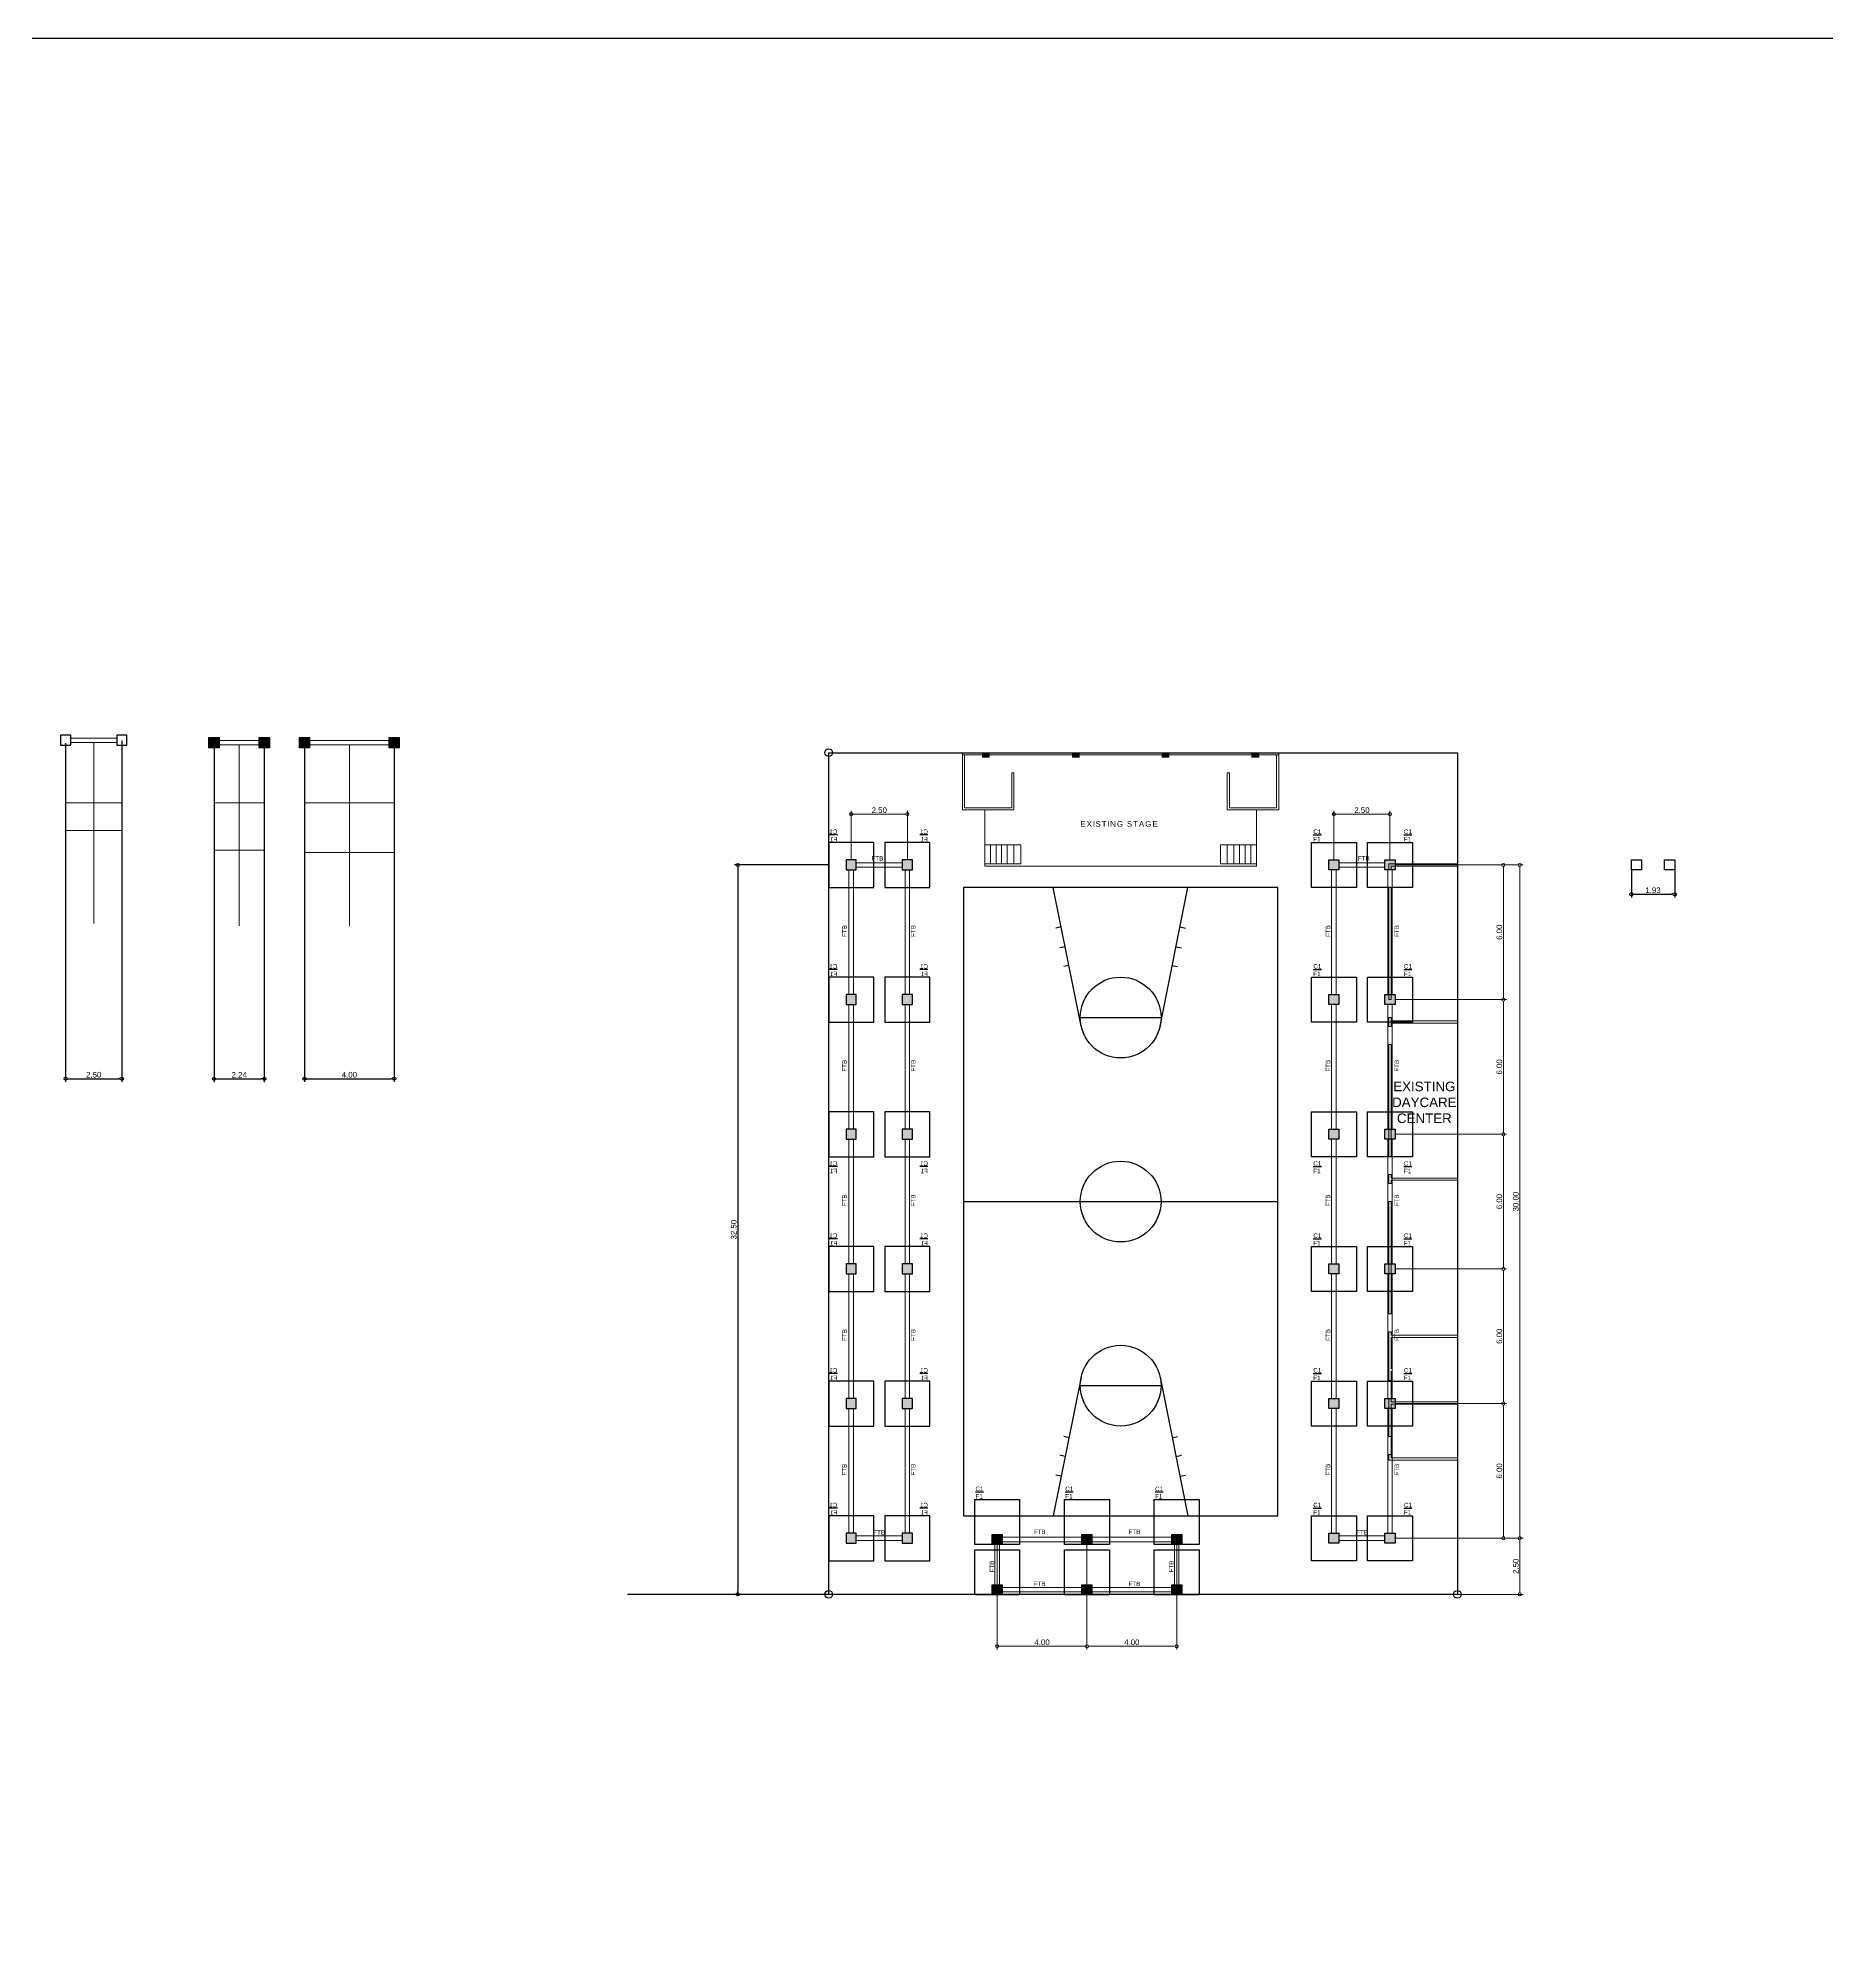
# Model space of a CAD drawing. Header units: inches. Extents: x -1369 to 1198, y -366 to 1398.
# Drawn here: x -501.1 to -421.4, y -77.7 to 7.5 of the extents above; entities that cross this region are included whole.
import ezdxf

# ---------------------------------------------------------------- set-up
doc = ezdxf.new("R2010")
doc.units = ezdxf.units.IN
doc.header["$MEASUREMENT"] = 0
for name, color, linetype, lineweight in [('Bdy_Corno', 101, 'Continuous', 13), ('BLOCKS_B', 1, 'Continuous', 13), ('dim.', 10, 'Continuous', 15), ('FOOTING', 7, 'Continuous', 30)]:
    doc.layers.add(name, color=color, linetype=linetype, lineweight=lineweight)
doc.layers.add('BEAM', color=7, linetype='Continuous', lineweight=30, true_color=0x3838ff)
doc.layers.add('col', color=7, linetype='Continuous', true_color=0x0a0aff)
for name, color, linetype in [('COLM2', 7, 'Continuous'), ('S-DIM', 7, 'Continuous'), ('txt', 7, 'Continuous'), ('wall', 7, 'Continuous')]:
    doc.layers.add(name, color=color, linetype=linetype)
doc.styles.get("Standard").update_dxf_attribs({"font": 'arial.ttf'})
doc.dimstyles.get("Standard").update_dxf_attribs({"dimtxt": 0.25, "dimasz": 0.14, "dimexe": 0.145, "dimexo": 0.025, "dimgap": 0.05, "dimtad": 1, "dimzin": 0, "dimdsep": 46, "dimtxsty": 'Standard', "dimblk": 'DOTBLANK', "dimcen": 0.09, "dimclrd": 256, "dimclre": 256, "dimaunit": 1, "dimadec": 5, "dimazin": 0, "dimtfac": 1, "dimtix": 1, "dimtofl": 0, "dimtmove": 0, "dimatfit": 3, "dimfxl": 0, "dimtolj": 1, "dimtzin": 0, "dimlwd": -1, "dimlwe": -1, "dimarcsym": 0})

# ---------------------------------------------------------------- blocks, each defined once
blk = doc.blocks.new('_DotBlank')
at = {"color": 0, "linetype": 'ByBlock', "lineweight": -2}
blk.add_line((-0.5, 0), (-1, 0), dxfattribs=at)
blk.add_circle((0, 0), 0.5, dxfattribs=at)
blk = doc.blocks.new('*D896')
at = {"layer": 'Defpoints', "color": 0, "transparency": 16777216}
for p in [(-458.389, -59.389), (-454.389, -59.389), (-458.389, -64.15)]:
    blk.add_point(p, dxfattribs=at)
at = {"layer": 'dim.', "transparency": 16777216}
for p, q in [((-458.389, -59.414), (-458.389, -64.295)), ((-454.389, -59.414), (-454.389, -64.295)), ((-454.529, -64.15), (-458.249, -64.15))]:
    blk.add_line(p, q, dxfattribs=at)
at = {"layer": 'dim.', "transparency": 16777216, "xscale": 0.14, "yscale": 0.14, "zscale": 0.14, "rotation": 180}
blk.add_blockref('_DotBlank', (-458.389, -64.15), dxfattribs=at)
at = {"layer": 'dim.', "transparency": 16777216, "xscale": 0.14, "yscale": 0.14, "zscale": 0.14}
blk.add_blockref('_DotBlank', (-454.389, -64.15), dxfattribs=at)
at = {"layer": 'dim.', "color": 0, "transparency": 16777216, "insert": (-456.389, -63.973), "char_height": 0.25, "attachment_point": 5}
blk.add_mtext('\\A1;4.00', dxfattribs=at)
blk = doc.blocks.new('*D897')
at = {"layer": 'Defpoints', "color": 0, "transparency": 16777216}
for p in [(-454.389, -59.389), (-450.389, -59.389), (-450.389, -64.15)]:
    blk.add_point(p, dxfattribs=at)
at = {"layer": 'dim.', "transparency": 16777216}
for p, q in [((-454.389, -59.414), (-454.389, -64.295)), ((-450.389, -59.414), (-450.389, -64.295)), ((-454.249, -64.15), (-450.529, -64.15))]:
    blk.add_line(p, q, dxfattribs=at)
at = {"layer": 'dim.', "transparency": 16777216, "xscale": 0.14, "yscale": 0.14, "zscale": 0.14, "rotation": 180}
blk.add_blockref('_DotBlank', (-454.389, -64.15), dxfattribs=at)
at = {"layer": 'dim.', "transparency": 16777216, "xscale": 0.14, "yscale": 0.14, "zscale": 0.14}
blk.add_blockref('_DotBlank', (-450.389, -64.15), dxfattribs=at)
at = {"layer": 'dim.', "color": 0, "transparency": 16777216, "insert": (-452.389, -63.973), "char_height": 0.25, "attachment_point": 5}
blk.add_mtext('\\A1;4.00', dxfattribs=at)
blk = doc.blocks.new('bc')
at = {"color": 8, "true_color": 0x808080}
blk.add_lwpolyline([(7, 14), (-7, 14), (-7, -14), (7, -14)], close=True, dxfattribs=at)
for points in [[(-1.759, 7.817), (-3, 14)], [(1.759, 7.817), (3, 14)], [(-2.646, 12.235), (-2.887, 12.187)], [(2.646, 12.235), (2.887, 12.187)], [(-2.469, 11.353), (-2.71, 11.304)], [(2.469, 11.353), (2.71, 11.304)], [(-2.291, 10.52), (-2.532, 10.472)], [(2.291, 10.52), (2.532, 10.472)], [(1.8, 8.2), (-1.8, 8.2)], [(7, 0), (-7, 0)], [(-1.759, -7.817), (-3, -14)], [(1.8, -8.2), (-1.8, -8.2)], [(1.759, -7.817), (3, -14)], [(-2.291, -10.52), (-2.532, -10.472)], [(2.291, -10.52), (2.532, -10.472)], [(-2.469, -11.353), (-2.71, -11.304)], [(2.469, -11.353), (2.71, -11.304)], [(-2.646, -12.235), (-2.887, -12.187)], [(2.646, -12.235), (2.887, -12.187)]]:
    blk.add_lwpolyline(points, dxfattribs=at)
for centre in [(0, 8.2), (0, 0), (0, -8.2)]:
    blk.add_circle(centre, 1.8, dxfattribs=at)
blk = doc.blocks.new('2ND FLRR EX PLAN')
at = {"layer": 'COLM2', "lineweight": 13, "true_color": 0x808080}
h = blk.add_hatch(color=8, dxfattribs=at)
h.dxf.hatch_style = 1
h.paths.add_polyline_path([(207.892, -185.998), (207.892, -185.798), (208.192, -185.798), (208.192, -185.998)])
h = blk.add_hatch(color=8, dxfattribs=at)
h.dxf.hatch_style = 1
h.paths.add_polyline_path([(211.892, -185.998), (211.892, -185.798), (212.192, -185.798), (212.192, -185.998)])
h = blk.add_hatch(color=8, dxfattribs=at)
h.dxf.hatch_style = 1
h.paths.add_polyline_path([(215.892, -185.998), (215.892, -185.798), (216.192, -185.798), (216.192, -185.998)])
h = blk.add_hatch(color=8, dxfattribs=at)
h.dxf.hatch_style = 1
h.paths.add_polyline_path([(219.892, -185.998), (219.892, -185.798), (220.192, -185.798), (220.192, -185.998)])
at = {"color": 8, "lineweight": 13, "true_color": 0x808080}
for p, q in [((206.992, -185.898), (206.992, -188.349)), ((207.092, -188.249), (207.092, -185.898)), ((220.992, -188.249), (220.992, -185.898)), ((221.092, -185.898), (221.092, -188.349)), ((209.192, -188.249), (209.192, -186.698)), ((209.292, -186.698), (209.292, -188.349)), ((209.292, -188.349), (206.992, -188.349)), ((207.092, -188.249), (209.192, -188.249)), ((218.792, -188.349), (221.092, -188.349)), ((220.992, -188.249), (218.892, -188.249))]:
    blk.add_line(p, q, dxfattribs=at)
for points in [[(207.892, -185.898), (206.992, -185.898), (206.992, -185.798)], [(219.892, -185.898), (208.192, -185.898), (208.192, -185.798)], [(219.892, -185.898), (221.092, -185.898), (221.092, -185.798)], [(209.192, -186.698), (209.292, -186.698)], [(218.792, -188.349), (218.792, -186.698), (218.892, -186.698), (218.892, -188.249)], [(207.992, -190.748), (207.992, -189.898)], [(207.992, -189.898), (209.592, -189.898), (209.592, -190.748), (207.992, -190.748)], [(208.242, -190.748), (208.242, -189.898)], [(208.492, -190.748), (208.492, -189.898)], [(208.742, -190.748), (208.742, -189.898)], [(208.992, -190.748), (208.992, -189.898)], [(209.292, -190.748), (209.292, -189.898)], [(220.092, -189.898), (218.492, -189.898), (218.492, -190.748), (220.092, -190.748)], [(218.792, -190.748), (218.792, -189.898)], [(219.092, -190.748), (219.092, -189.898)], [(219.342, -190.748), (219.342, -189.898)], [(219.592, -190.748), (219.592, -189.898)], [(219.842, -190.748), (219.842, -189.898)], [(220.092, -190.748), (220.092, -189.898)], [(229.042, -190.748), (225.996, -190.748), (225.996, -190.998)], [(226.096, -190.998), (225.996, -190.998)], [(226.096, -190.998), (226.096, -190.848), (229.042, -190.848)], [(225.996, -191.798), (225.996, -196.798)], [(226.096, -191.798), (225.996, -191.798)], [(226.096, -196.798), (226.096, -191.798)], [(226.096, -196.798), (225.996, -196.798)], [(225.996, -197.598), (225.996, -197.998)], [(226.096, -197.598), (225.996, -197.598)], [(226.096, -197.748), (226.096, -197.598)], [(226.096, -197.998), (225.996, -197.998)], [(226.096, -197.748), (229.042, -197.748)], [(226.096, -197.998), (226.096, -197.848)], [(226.096, -197.848), (229.042, -197.848)], [(225.996, -198.798), (225.996, -203.798)], [(226.096, -198.798), (225.996, -198.798)], [(226.096, -203.798), (226.096, -198.798)], [(226.096, -203.798), (225.996, -203.798)], [(225.996, -204.598), (225.996, -204.998)], [(226.096, -204.598), (225.996, -204.598)], [(226.096, -204.998), (225.996, -204.998)], [(226.096, -204.748), (226.096, -204.598)], [(226.096, -204.748), (229.042, -204.748)], [(226.096, -204.848), (229.042, -204.848)], [(226.096, -204.848), (226.096, -204.998)], [(225.996, -205.798), (225.996, -210.798)], [(226.096, -205.798), (225.996, -205.798)], [(226.096, -205.798), (226.096, -210.798)], [(226.096, -210.798), (225.996, -210.798)], [(225.996, -211.598), (225.996, -213.773)], [(226.096, -211.598), (225.996, -211.598)], [(226.096, -211.598), (226.096, -211.748)], [(226.096, -211.748), (229.042, -211.748)], [(226.096, -211.848), (226.096, -213.248)], [(226.096, -211.848), (229.042, -211.848)], [(226.096, -213.773), (225.996, -213.773)], [(226.096, -214.723), (226.096, -213.348)], [(225.996, -214.573), (225.996, -216.273)], [(226.096, -214.573), (225.996, -214.573)], [(226.096, -214.723), (229.042, -214.723)], [(226.096, -214.823), (229.042, -214.823)], [(229.042, -217.223), (226.096, -217.223), (226.096, -214.823)], [(226.096, -216.273), (225.996, -216.273)], [(225.996, -217.073), (225.996, -217.323), (229.042, -217.323)], [(226.096, -217.073), (225.996, -217.073)]]:
    blk.add_lwpolyline(points, dxfattribs=at)
at = {"layer": 'COLM2', "color": 8, "lineweight": 13, "true_color": 0x808080}
for points in [[(207.892, -185.998), (207.892, -185.798), (208.192, -185.798), (208.192, -185.998)], [(211.892, -185.998), (211.892, -185.798), (212.192, -185.798), (212.192, -185.998)], [(215.892, -185.998), (215.892, -185.798), (216.192, -185.798), (216.192, -185.998)], [(219.892, -185.998), (219.892, -185.798), (220.192, -185.798), (220.192, -185.998)]]:
    blk.add_lwpolyline(points, close=True, dxfattribs=at)
at = {"layer": 'wall', "color": 8, "lineweight": 13, "true_color": 0x808080}
for points in [[(220.092, -190.848), (207.992, -190.848), (207.992, -188.349)], [(220.092, -189.898), (220.092, -188.349)], [(220.092, -190.748), (220.092, -190.848)]]:
    blk.add_lwpolyline(points, dxfattribs=at)
at = {"color": 8, "true_color": 0x808080, "rotation": 180}
blk.add_blockref('bc', (214.042, -205.798), dxfattribs=at)
at = {"color": 8, "lineweight": 13, "true_color": 0x808080, "insert": (221.2, -200.455), "char_height": 0.425, "attachment_point": 1}
blk.add_mtext_dynamic_manual_height_columns('\\pxqc;EXISTING \\PDAYCARE\\PCENTER', width=12.74092, gutter_width=1, heights=[0], dxfattribs=at)
at = {"layer": 'txt', "color": 8, "lineweight": 13, "true_color": 0x808080, "insert": (212.249, -188.848), "char_height": 0.25, "width": 3.97746, "attachment_point": 1}
blk.add_mtext('{\\T1.2;EXISTING STAGE}', dxfattribs=at)
blk = doc.blocks.new('*D899')
at = {"layer": 'Defpoints', "color": 0, "transparency": 16777216}
for p in [(-440.664, -29.335), (-440.664, -59.335), (-435.108, -59.335)]:
    blk.add_point(p, dxfattribs=at)
at = {"layer": 'dim.', "transparency": 16777216}
for p, q in [((-440.639, -29.335), (-434.963, -29.335)), ((-435.108, -29.475), (-435.108, -59.195)), ((-440.639, -59.335), (-434.963, -59.335))]:
    blk.add_line(p, q, dxfattribs=at)
at = {"layer": 'dim.', "transparency": 16777216, "xscale": 0.14, "yscale": 0.14, "zscale": 0.14}
for p, rotation in [((-435.108, -29.335), 90), ((-435.108, -59.335), 270)]:
    blk.add_blockref('_DotBlank', p, dxfattribs=dict(at, rotation=rotation))
at = {"layer": 'dim.', "color": 0, "transparency": 16777216, "insert": (-435.286, -44.335), "char_height": 0.25, "attachment_point": 5, "rotation": 90}
blk.add_mtext('\\A1;30.00', dxfattribs=at)
blk = doc.blocks.new('*D900')
at = {"layer": 'Defpoints', "color": 0, "transparency": 16777216}
for p in [(-440.664, -53.335), (-440.664, -59.335), (-435.839, -59.335)]:
    blk.add_point(p, dxfattribs=at)
at = {"layer": 'dim.', "transparency": 16777216}
for p, q in [((-440.639, -53.335), (-435.694, -53.335)), ((-435.839, -53.475), (-435.839, -59.195)), ((-440.639, -59.335), (-435.694, -59.335))]:
    blk.add_line(p, q, dxfattribs=at)
at = {"layer": 'dim.', "transparency": 16777216, "xscale": 0.14, "yscale": 0.14, "zscale": 0.14}
for p, rotation in [((-435.839, -53.335), 90), ((-435.839, -59.335), 270)]:
    blk.add_blockref('_DotBlank', p, dxfattribs=dict(at, rotation=rotation))
at = {"layer": 'dim.', "color": 0, "transparency": 16777216, "insert": (-436.017, -56.335), "char_height": 0.25, "attachment_point": 5, "rotation": 90}
blk.add_mtext('\\A1;6.00', dxfattribs=at)
blk = doc.blocks.new('*D890')
at = {"layer": 'Defpoints', "color": 0, "transparency": 16777216}
for p in [(-440.664, -47.335), (-440.664, -53.335), (-435.839, -53.335)]:
    blk.add_point(p, dxfattribs=at)
at = {"layer": 'dim.', "transparency": 16777216}
for p, q in [((-440.639, -47.335), (-435.694, -47.335)), ((-435.839, -47.475), (-435.839, -53.195)), ((-440.639, -53.335), (-435.694, -53.335))]:
    blk.add_line(p, q, dxfattribs=at)
at = {"layer": 'dim.', "transparency": 16777216, "xscale": 0.14, "yscale": 0.14, "zscale": 0.14}
for p, rotation in [((-435.839, -47.335), 90), ((-435.839, -53.335), 270)]:
    blk.add_blockref('_DotBlank', p, dxfattribs=dict(at, rotation=rotation))
at = {"layer": 'dim.', "color": 0, "transparency": 16777216, "insert": (-436.017, -50.335), "char_height": 0.25, "attachment_point": 5, "rotation": 90}
blk.add_mtext('\\A1;6.00', dxfattribs=at)
blk = doc.blocks.new('*D891')
at = {"layer": 'Defpoints', "color": 0, "transparency": 16777216}
for p in [(-440.664, -41.335), (-440.664, -47.335), (-435.839, -47.335)]:
    blk.add_point(p, dxfattribs=at)
at = {"layer": 'dim.', "transparency": 16777216}
for p, q in [((-440.639, -41.335), (-435.694, -41.335)), ((-435.839, -41.475), (-435.839, -47.195)), ((-440.639, -47.335), (-435.694, -47.335))]:
    blk.add_line(p, q, dxfattribs=at)
at = {"layer": 'dim.', "transparency": 16777216, "xscale": 0.14, "yscale": 0.14, "zscale": 0.14}
for p, rotation in [((-435.839, -41.335), 90), ((-435.839, -47.335), 270)]:
    blk.add_blockref('_DotBlank', p, dxfattribs=dict(at, rotation=rotation))
at = {"layer": 'dim.', "color": 0, "transparency": 16777216, "insert": (-436.017, -44.335), "char_height": 0.25, "attachment_point": 5, "rotation": 90}
blk.add_mtext('\\A1;6.00', dxfattribs=at)
blk = doc.blocks.new('*D892')
at = {"layer": 'Defpoints', "color": 0, "transparency": 16777216}
for p in [(-440.664, -35.335), (-440.664, -41.335), (-435.839, -41.335)]:
    blk.add_point(p, dxfattribs=at)
at = {"layer": 'dim.', "transparency": 16777216}
for p, q in [((-440.639, -35.335), (-435.694, -35.335)), ((-435.839, -35.475), (-435.839, -41.195)), ((-440.639, -41.335), (-435.694, -41.335))]:
    blk.add_line(p, q, dxfattribs=at)
at = {"layer": 'dim.', "transparency": 16777216, "xscale": 0.14, "yscale": 0.14, "zscale": 0.14}
for p, rotation in [((-435.839, -35.335), 90), ((-435.839, -41.335), 270)]:
    blk.add_blockref('_DotBlank', p, dxfattribs=dict(at, rotation=rotation))
at = {"layer": 'dim.', "color": 0, "transparency": 16777216, "insert": (-436.017, -38.335), "char_height": 0.25, "attachment_point": 5, "rotation": 90}
blk.add_mtext('\\A1;6.00', dxfattribs=at)
blk = doc.blocks.new('*D893')
at = {"layer": 'Defpoints', "color": 0, "transparency": 16777216}
for p in [(-440.664, -29.335), (-440.664, -35.335), (-435.839, -35.335)]:
    blk.add_point(p, dxfattribs=at)
at = {"layer": 'dim.', "transparency": 16777216}
for p, q in [((-440.639, -29.335), (-435.694, -29.335)), ((-435.839, -29.475), (-435.839, -35.195)), ((-440.639, -35.335), (-435.694, -35.335))]:
    blk.add_line(p, q, dxfattribs=at)
at = {"layer": 'dim.', "transparency": 16777216, "xscale": 0.14, "yscale": 0.14, "zscale": 0.14}
for p, rotation in [((-435.839, -29.335), 90), ((-435.839, -35.335), 270)]:
    blk.add_blockref('_DotBlank', p, dxfattribs=dict(at, rotation=rotation))
at = {"layer": 'dim.', "color": 0, "transparency": 16777216, "insert": (-436.017, -32.335), "char_height": 0.25, "attachment_point": 5, "rotation": 90}
blk.add_mtext('\\A1;6.00', dxfattribs=at)
blk = doc.blocks.new('*D894')
at = {"layer": 'Defpoints', "color": 0, "transparency": 16777216}
for p in [(-440.664, -59.335), (-439.889, -61.835), (-435.108, -61.835)]:
    blk.add_point(p, dxfattribs=at)
at = {"layer": 'dim.', "transparency": 16777216}
for p, q in [((-440.639, -59.335), (-434.963, -59.335)), ((-435.108, -59.475), (-435.108, -61.695)), ((-439.864, -61.835), (-434.963, -61.835))]:
    blk.add_line(p, q, dxfattribs=at)
at = {"layer": 'dim.', "transparency": 16777216, "xscale": 0.14, "yscale": 0.14, "zscale": 0.14}
for p, rotation in [((-435.108, -59.335), 90), ((-435.108, -61.835), 270)]:
    blk.add_blockref('_DotBlank', p, dxfattribs=dict(at, rotation=rotation))
at = {"layer": 'dim.', "color": 0, "transparency": 16777216, "insert": (-435.286, -60.585), "char_height": 0.25, "attachment_point": 5, "rotation": 90}
blk.add_mtext('\\A1;2.50', dxfattribs=at)
blk = doc.blocks.new('*D895')
at = {"layer": 'Defpoints', "color": 0, "transparency": 16777216}
for p in [(-440.889, -27.074), (-443.389, -29.11), (-440.889, -29.11)]:
    blk.add_point(p, dxfattribs=at)
at = {"layer": 'dim.', "transparency": 16777216}
for p, q in [((-443.389, -29.085), (-443.389, -26.929)), ((-443.249, -27.074), (-441.029, -27.074)), ((-440.889, -29.085), (-440.889, -26.929))]:
    blk.add_line(p, q, dxfattribs=at)
at = {"layer": 'dim.', "transparency": 16777216, "xscale": 0.14, "yscale": 0.14, "zscale": 0.14, "rotation": 180}
blk.add_blockref('_DotBlank', (-443.389, -27.074), dxfattribs=at)
at = {"layer": 'dim.', "transparency": 16777216, "xscale": 0.14, "yscale": 0.14, "zscale": 0.14}
blk.add_blockref('_DotBlank', (-440.889, -27.074), dxfattribs=at)
at = {"layer": 'dim.', "color": 0, "transparency": 16777216, "insert": (-442.139, -26.897), "char_height": 0.25, "attachment_point": 5}
blk.add_mtext('\\A1;2.50', dxfattribs=at)
blk = doc.blocks.new('A$C759f2ddc')
at = {"insert": (-0.249, 0.058), "char_height": 0.2, "attachment_point": 1}
blk.add_mtext_dynamic_manual_height_columns('{\\LC1\\P}F1', width=0.61141, gutter_width=1, heights=[0], dxfattribs=at)
blk = doc.blocks.new('*D898')
at = {"layer": 'Defpoints', "color": 0, "transparency": 16777216}
for p in [(-464.889, -27.074), (-464.889, -29.11), (-462.389, -29.11)]:
    blk.add_point(p, dxfattribs=at)
at = {"layer": 'dim.', "transparency": 16777216}
for p, q in [((-464.889, -29.085), (-464.889, -26.929)), ((-462.529, -27.074), (-464.749, -27.074)), ((-462.389, -29.085), (-462.389, -26.929))]:
    blk.add_line(p, q, dxfattribs=at)
at = {"layer": 'dim.', "transparency": 16777216, "xscale": 0.14, "yscale": 0.14, "zscale": 0.14, "rotation": 180}
blk.add_blockref('_DotBlank', (-464.889, -27.074), dxfattribs=at)
at = {"layer": 'dim.', "transparency": 16777216, "xscale": 0.14, "yscale": 0.14, "zscale": 0.14}
blk.add_blockref('_DotBlank', (-462.389, -27.074), dxfattribs=at)
at = {"layer": 'dim.', "color": 0, "transparency": 16777216, "insert": (-463.639, -26.897), "char_height": 0.25, "attachment_point": 5}
blk.add_mtext('\\A1;2.50', dxfattribs=at)
blk = doc.blocks.new('*D901')
at = {"layer": 'Defpoints', "color": 0, "transparency": 16777216}
for p in [(-465.889, -29.335), (-469.945, -61.835), (-465.889, -61.835)]:
    blk.add_point(p, dxfattribs=at)
at = {"layer": 'S-DIM', "transparency": 16777216}
for p, q in [((-465.914, -29.335), (-470.09, -29.335)), ((-469.945, -29.475), (-469.945, -61.695)), ((-465.914, -61.835), (-470.09, -61.835))]:
    blk.add_line(p, q, dxfattribs=at)
at = {"layer": 'S-DIM', "transparency": 16777216, "xscale": 0.14, "yscale": 0.14, "zscale": 0.14}
for p, rotation in [((-469.945, -29.335), 90), ((-469.945, -61.835), 270)]:
    blk.add_blockref('_DotBlank', p, dxfattribs=dict(at, rotation=rotation))
at = {"layer": 'S-DIM', "color": 0, "transparency": 16777216, "insert": (-470.122, -45.585), "char_height": 0.25, "attachment_point": 5, "rotation": 90}
blk.add_mtext('\\A1;32.50', dxfattribs=at)
blk = doc.blocks.new('*D934')
at = {"layer": 'Defpoints', "color": 0, "transparency": 16777216}
for p in [(-497.382, -23.781), (-499.882, -23.883), (-497.382, -38.861)]:
    blk.add_point(p, dxfattribs=at)
at = {"layer": 'S-DIM', "transparency": 16777216}
for p, q in [((-497.382, -23.806), (-497.382, -39.006)), ((-499.882, -23.908), (-499.882, -39.006)), ((-499.742, -38.861), (-497.522, -38.861))]:
    blk.add_line(p, q, dxfattribs=at)
at = {"layer": 'S-DIM', "transparency": 16777216, "xscale": 0.14, "yscale": 0.14, "zscale": 0.14, "rotation": 180}
blk.add_blockref('_DotBlank', (-499.882, -38.861), dxfattribs=at)
at = {"layer": 'S-DIM', "transparency": 16777216, "xscale": 0.14, "yscale": 0.14, "zscale": 0.14}
blk.add_blockref('_DotBlank', (-497.382, -38.861), dxfattribs=at)
at = {"layer": 'S-DIM', "color": 0, "transparency": 16777216, "insert": (-498.632, -38.684), "char_height": 0.25, "attachment_point": 5}
blk.add_mtext('\\A1;2.50', dxfattribs=at)
blk = doc.blocks.new('*D935')
at = {"layer": 'Defpoints', "color": 0, "transparency": 16777216}
for p in [(-493.273, -23.886), (-491.032, -23.886), (-491.032, -38.865)]:
    blk.add_point(p, dxfattribs=at)
at = {"layer": 'S-DIM', "transparency": 16777216}
for p, q in [((-493.273, -23.911), (-493.273, -39.01)), ((-491.032, -23.911), (-491.032, -39.01)), ((-493.133, -38.865), (-491.172, -38.865))]:
    blk.add_line(p, q, dxfattribs=at)
at = {"layer": 'S-DIM', "transparency": 16777216, "xscale": 0.14, "yscale": 0.14, "zscale": 0.14, "rotation": 180}
blk.add_blockref('_DotBlank', (-493.273, -38.865), dxfattribs=at)
at = {"layer": 'S-DIM', "transparency": 16777216, "xscale": 0.14, "yscale": 0.14, "zscale": 0.14}
blk.add_blockref('_DotBlank', (-491.032, -38.865), dxfattribs=at)
at = {"layer": 'S-DIM', "color": 0, "transparency": 16777216, "insert": (-492.152, -38.689), "char_height": 0.25, "attachment_point": 5}
blk.add_mtext('\\A1;2.24', dxfattribs=at)
blk = doc.blocks.new('*D936')
at = {"layer": 'Defpoints', "color": 0, "transparency": 16777216}
for p in [(-489.243, -23.883), (-485.243, -23.886), (-485.243, -38.861)]:
    blk.add_point(p, dxfattribs=at)
at = {"layer": 'S-DIM', "transparency": 16777216}
for p, q in [((-489.243, -23.908), (-489.243, -39.006)), ((-485.243, -23.911), (-485.243, -39.006)), ((-489.103, -38.861), (-485.383, -38.861))]:
    blk.add_line(p, q, dxfattribs=at)
at = {"layer": 'S-DIM', "transparency": 16777216, "xscale": 0.14, "yscale": 0.14, "zscale": 0.14, "rotation": 180}
blk.add_blockref('_DotBlank', (-489.243, -38.861), dxfattribs=at)
at = {"layer": 'S-DIM', "transparency": 16777216, "xscale": 0.14, "yscale": 0.14, "zscale": 0.14}
blk.add_blockref('_DotBlank', (-485.243, -38.861), dxfattribs=at)
at = {"layer": 'S-DIM', "color": 0, "transparency": 16777216, "insert": (-487.243, -38.684), "char_height": 0.25, "attachment_point": 5}
blk.add_mtext('\\A1;4.00', dxfattribs=at)
blk = doc.blocks.new('*D939')
at = {"layer": 'Defpoints', "color": 0, "transparency": 16777216}
for p in [(-430.138, -29.56), (-428.208, -29.56), (-428.208, -30.644)]:
    blk.add_point(p, dxfattribs=at)
at = {"layer": 'S-DIM', "transparency": 16777216}
for p, q in [((-430.138, -29.585), (-430.138, -30.789)), ((-428.208, -29.585), (-428.208, -30.789)), ((-429.998, -30.644), (-428.348, -30.644))]:
    blk.add_line(p, q, dxfattribs=at)
at = {"layer": 'S-DIM', "transparency": 16777216, "xscale": 0.14, "yscale": 0.14, "zscale": 0.14, "rotation": 180}
blk.add_blockref('_DotBlank', (-430.138, -30.644), dxfattribs=at)
at = {"layer": 'S-DIM', "transparency": 16777216, "xscale": 0.14, "yscale": 0.14, "zscale": 0.14}
blk.add_blockref('_DotBlank', (-428.208, -30.644), dxfattribs=at)
at = {"layer": 'S-DIM', "color": 0, "transparency": 16777216, "insert": (-429.173, -30.466), "char_height": 0.25, "attachment_point": 5}
blk.add_mtext('\\A1;1.93', dxfattribs=at)

msp = doc.modelspace()

# ---------------------------------------------------------------- hatches: boundary and pattern name
at = {"layer": 'col'}
h = msp.add_hatch(color=256, dxfattribs=at)
h.dxf.hatch_style = 1
h.paths.add_polyline_path([(-493.0477, -23.6611), (-493.0477, -24.1111), (-493.4977, -24.1111), (-493.4977, -23.6611)])
h = msp.add_hatch(color=256, dxfattribs=at)
h.dxf.hatch_style = 1
h.paths.add_polyline_path([(-490.8072, -23.6611), (-490.8072, -24.1111), (-491.2572, -24.1111), (-491.2572, -23.6611)])
h = msp.add_hatch(color=256, dxfattribs=at)
h.dxf.hatch_style = 1
h.paths.add_polyline_path([(-489.4683, -23.6613), (-489.0183, -23.6613), (-489.0183, -24.1113), (-489.4683, -24.1113)])
h = msp.add_hatch(color=256, dxfattribs=at)
h.dxf.hatch_style = 1
h.paths.add_polyline_path([(-485.4683, -23.6613), (-485.0183, -23.6613), (-485.0183, -24.1113), (-485.4683, -24.1113)])
at = {"layer": 'col', "transparency": 33554687}
h = msp.add_hatch(color=256, dxfattribs=at)
h.dxf.hatch_style = 1
h.paths.add_polyline_path([(-462.1635, -59.11), (-462.6135, -59.11), (-462.6135, -59.56), (-462.1635, -59.56)])
h.paths.add_polyline_path([(-464.6635, -59.11), (-465.1135, -59.11), (-465.1135, -59.56), (-464.6635, -59.56)])
h.paths.add_polyline_path([(-462.1635, -53.11), (-462.6135, -53.11), (-462.6135, -53.56), (-462.1635, -53.56)])
h.paths.add_polyline_path([(-464.6635, -53.11), (-465.1135, -53.11), (-465.1135, -53.56), (-464.6635, -53.56)])
h.paths.add_polyline_path([(-462.1635, -47.11), (-462.6135, -47.11), (-462.6135, -47.56), (-462.1635, -47.56)])
h.paths.add_polyline_path([(-464.6635, -47.11), (-465.1135, -47.11), (-465.1135, -47.56), (-464.6635, -47.56)])
h.paths.add_polyline_path([(-462.1635, -41.11), (-462.6135, -41.11), (-462.6135, -41.56), (-462.1635, -41.56)])
h.paths.add_polyline_path([(-464.6635, -41.11), (-465.1135, -41.11), (-465.1135, -41.56), (-464.6635, -41.56)])
h.paths.add_polyline_path([(-462.1635, -35.11), (-462.6135, -35.11), (-462.6135, -35.56), (-462.1635, -35.56)])
h.paths.add_polyline_path([(-464.6635, -35.11), (-465.1135, -35.11), (-465.1135, -35.56), (-464.6635, -35.56)])
h.paths.add_polyline_path([(-462.1635, -29.11), (-462.6135, -29.11), (-462.6135, -29.56), (-462.1635, -29.56)])
h.paths.add_polyline_path([(-464.6635, -29.11), (-465.1135, -29.11), (-465.1135, -29.56), (-464.6635, -29.56)])
h = msp.add_hatch(color=256, dxfattribs=at)
h.dxf.hatch_style = 1
h.paths.add_polyline_path([(-443.6135, -59.11), (-443.1635, -59.11), (-443.1635, -59.56), (-443.6135, -59.56)])
h.paths.add_polyline_path([(-441.1135, -59.11), (-440.6635, -59.11), (-440.6635, -59.56), (-441.1135, -59.56)])
h.paths.add_polyline_path([(-443.6135, -53.11), (-443.1635, -53.11), (-443.1635, -53.56), (-443.6135, -53.56)])
h.paths.add_polyline_path([(-441.1135, -53.11), (-440.6635, -53.11), (-440.6635, -53.56), (-441.1135, -53.56)])
h.paths.add_polyline_path([(-443.6135, -47.11), (-443.1635, -47.11), (-443.1635, -47.56), (-443.6135, -47.56)])
h.paths.add_polyline_path([(-441.1135, -47.11), (-440.6635, -47.11), (-440.6635, -47.56), (-441.1135, -47.56)])
h.paths.add_polyline_path([(-443.6135, -41.11), (-443.1635, -41.11), (-443.1635, -41.56), (-443.6135, -41.56)])
h.paths.add_polyline_path([(-441.1135, -41.11), (-440.6635, -41.11), (-440.6635, -41.56), (-441.1135, -41.56)])
h.paths.add_polyline_path([(-443.6135, -35.11), (-443.1635, -35.11), (-443.1635, -35.56), (-443.6135, -35.56)])
h.paths.add_polyline_path([(-441.1135, -35.11), (-440.6635, -35.11), (-440.6635, -35.56), (-441.1135, -35.56)])
h.paths.add_polyline_path([(-443.6135, -29.11), (-443.1635, -29.11), (-443.1635, -29.56), (-443.6135, -29.56)])
h.paths.add_polyline_path([(-441.1135, -29.11), (-440.6635, -29.11), (-440.6635, -29.56), (-441.1135, -29.56)])
at = {"layer": 'col'}
h = msp.add_hatch(color=256, dxfattribs=at)
h.dxf.hatch_style = 1
h.paths.add_polyline_path([(-458.6135, -59.1644), (-458.1635, -59.1644), (-458.1635, -59.6144), (-458.6135, -59.6144)])
h = msp.add_hatch(color=256, dxfattribs=at)
h.dxf.hatch_style = 1
h.paths.add_polyline_path([(-454.6135, -59.1644), (-454.1635, -59.1644), (-454.1635, -59.6144), (-454.6135, -59.6144)])
h = msp.add_hatch(color=256, dxfattribs=at)
h.dxf.hatch_style = 1
h.paths.add_polyline_path([(-450.6135, -59.1644), (-450.1635, -59.1644), (-450.1635, -59.6144), (-450.6135, -59.6144)])
h = msp.add_hatch(color=256, dxfattribs=at)
h.dxf.hatch_style = 1
h.paths.add_polyline_path([(-458.6135, -61.4049), (-458.1635, -61.4049), (-458.1635, -61.8549), (-458.6135, -61.8549)])
h = msp.add_hatch(color=256, dxfattribs=at)
h.dxf.hatch_style = 1
h.paths.add_polyline_path([(-454.6135, -61.4049), (-454.1635, -61.4049), (-454.1635, -61.8549), (-454.6135, -61.8549)])
h = msp.add_hatch(color=256, dxfattribs=at)
h.dxf.hatch_style = 1
h.paths.add_polyline_path([(-450.6135, -61.4049), (-450.1635, -61.4049), (-450.1635, -61.8549), (-450.6135, -61.8549)])

# ---------------------------------------------------------------- linework, layer by layer
msp.add_line((-444.3885, -30.335), (-444.3885, -29.5396))
msp.add_lwpolyline([(-748, 7.5), (-225.5, 7.5), (-225.5, -332), (-748, -332)], close=True)
at = {"color": 7}
msp.add_lwpolyline([(-465.8885, -61.8349), (-465.8885, -24.335), (-437.8885, -24.335), (-437.8885, -61.8349)], close=True, dxfattribs=at)
at = {"color": 1}
msp.add_lwpolyline([(-465.8885, -61.8349), (-474.8484, -61.8349)], dxfattribs=at)
for centre in [(-465.8885, -24.335), (-465.8885, -61.8349), (-437.8885, -61.8349)]:
    msp.add_circle(centre, 0.1713, dxfattribs=at)
at = {"layer": 'Bdy_Corno'}
for p, q in [((-498.6322, -23.8806), (-498.6322, -31.945)), ((-492.1525, -23.9827), (-492.1525, -32.0472)), ((-487.2433, -23.9863), (-487.2433, -32.0508))]:
    msp.add_line(p, q, dxfattribs=at)
at = {"layer": 'BEAM', "lineweight": 18, "ltscale": 8}
for points in [[(-497.6072, -23.6806), (-499.6572, -23.6806)], [(-491.2572, -23.7861), (-493.0477, -23.7861)], [(-489.0183, -23.7863), (-485.4683, -23.7863)], [(-497.6072, -23.8806), (-499.6572, -23.8806)], [(-491.2572, -23.9861), (-493.0477, -23.9861)], [(-489.0183, -23.9863), (-485.4683, -23.9863)], [(-464.9885, -35.11), (-464.9885, -29.56)], [(-464.7885, -35.11), (-464.7885, -29.56)], [(-462.6135, -29.235), (-464.6635, -29.235)], [(-462.6135, -29.435), (-464.6635, -29.435)], [(-462.4885, -35.11), (-462.4885, -29.56)], [(-462.2885, -35.11), (-462.2885, -29.56)], [(-443.4885, -35.11), (-443.4885, -29.56)], [(-443.2885, -35.11), (-443.2885, -29.56)], [(-443.1635, -29.235), (-441.1135, -29.235)], [(-443.1635, -29.435), (-441.1135, -29.435)], [(-440.9885, -35.11), (-440.9885, -29.56)], [(-440.7885, -35.11), (-440.7885, -29.56)], [(-464.9885, -41.11), (-464.9885, -35.56)], [(-464.7885, -41.11), (-464.7885, -35.56)], [(-462.4885, -41.11), (-462.4885, -35.56)], [(-462.2885, -41.11), (-462.2885, -35.56)], [(-443.4885, -41.11), (-443.4885, -35.56)], [(-443.2885, -41.11), (-443.2885, -35.56)], [(-440.9885, -41.11), (-440.9885, -35.56)], [(-440.7885, -41.11), (-440.7885, -35.56)], [(-464.9885, -47.11), (-464.9885, -41.56)], [(-464.7885, -47.11), (-464.7885, -41.56)], [(-462.4885, -47.11), (-462.4885, -41.56)], [(-462.2885, -47.11), (-462.2885, -41.56)], [(-443.4885, -47.11), (-443.4885, -41.56)], [(-443.2885, -47.11), (-443.2885, -41.56)], [(-440.9885, -47.11), (-440.9885, -41.56)], [(-440.7885, -47.11), (-440.7885, -41.56)], [(-464.9885, -53.11), (-464.9885, -47.56)], [(-464.7885, -53.11), (-464.7885, -47.56)], [(-462.4885, -53.11), (-462.4885, -47.56)], [(-462.2885, -53.11), (-462.2885, -47.56)], [(-443.4885, -53.11), (-443.4885, -47.56)], [(-443.2885, -53.11), (-443.2885, -47.56)], [(-440.9885, -53.11), (-440.9885, -47.56)], [(-440.7885, -53.11), (-440.7885, -47.56)], [(-464.9885, -59.11), (-464.9885, -53.56)], [(-464.7885, -59.11), (-464.7885, -53.56)], [(-462.4885, -59.11), (-462.4885, -53.56)], [(-462.2885, -59.11), (-462.2885, -53.56)], [(-443.4885, -59.11), (-443.4885, -53.56)], [(-443.2885, -59.11), (-443.2885, -53.56)], [(-440.9885, -59.11), (-440.9885, -53.56)], [(-440.7885, -59.11), (-440.7885, -53.56)], [(-462.6135, -59.235), (-464.6635, -59.235)], [(-462.6135, -59.235), (-464.6635, -59.235)], [(-462.6135, -59.435), (-464.6635, -59.435)], [(-462.6135, -59.435), (-464.6635, -59.435)], [(-458.4885, -59.6144), (-458.4885, -61.4049)], [(-458.2885, -59.6144), (-458.2885, -61.4049)], [(-458.1635, -59.2894), (-454.6135, -59.2894)], [(-458.1635, -59.4894), (-454.6135, -59.4894)], [(-454.1635, -59.2894), (-450.6135, -59.2894)], [(-454.1635, -59.4894), (-450.6135, -59.4894)], [(-450.4885, -59.6144), (-450.4885, -61.4049)], [(-450.2885, -59.6144), (-450.2885, -61.4049)], [(-443.1635, -59.235), (-441.1135, -59.235)], [(-443.1635, -59.235), (-441.1135, -59.235)], [(-443.1635, -59.435), (-441.1135, -59.435)], [(-443.1635, -59.435), (-441.1135, -59.435)], [(-458.1635, -61.5299), (-454.6135, -61.5299)], [(-458.1635, -61.7299), (-454.6135, -61.7299)], [(-454.1635, -61.5299), (-450.6135, -61.5299)], [(-454.1635, -61.7299), (-450.6135, -61.7299)]]:
    msp.add_lwpolyline(points, dxfattribs=at)
at = {"layer": 'BLOCKS_B'}
for points in [[(-499.8822, -26.9689), (-499.8822, -26.5689), (-497.3822, -26.5689), (-497.3822, -26.9689)], [(-493.2727, -26.9689), (-493.2727, -26.5689), (-491.0322, -26.5689), (-491.0322, -26.9689)], [(-489.2433, -26.9689), (-489.2433, -26.5689), (-485.2433, -26.5689), (-485.2433, -26.9689)], [(-485.2433, -26.9689), (-485.2433, -26.5689), (-489.2433, -26.5689), (-489.2433, -26.9689)], [(-499.8822, -27.4019), (-499.8822, -27.8019), (-497.3822, -27.8019), (-497.3822, -27.4019)], [(-493.2727, -28.2807), (-493.2727, -28.6807), (-491.0322, -28.6807), (-491.0322, -28.2807)], [(-485.2433, -28.3825), (-485.2433, -28.7825), (-489.2433, -28.7825), (-489.2433, -28.3825)]]:
    msp.add_lwpolyline(points, dxfattribs=at)
at = {"layer": 'col'}
for points in [[(-499.6572, -23.5556), (-500.1072, -23.5556), (-500.1072, -24.0056), (-499.6572, -24.0056)], [(-497.1572, -23.5556), (-497.6072, -23.5556), (-497.6072, -24.0056), (-497.1572, -24.0056)], [(-493.0477, -23.6611), (-493.0477, -24.1111), (-493.4977, -24.1111), (-493.4977, -23.6611)], [(-490.8072, -23.6611), (-490.8072, -24.1111), (-491.2572, -24.1111), (-491.2572, -23.6611)], [(-489.4683, -23.6613), (-489.0183, -23.6613), (-489.0183, -24.1113), (-489.4683, -24.1113)], [(-485.4683, -23.6613), (-485.0183, -23.6613), (-485.0183, -24.1113), (-485.4683, -24.1113)], [(-464.6635, -29.11), (-465.1135, -29.11), (-465.1135, -29.56), (-464.6635, -29.56)], [(-462.1635, -29.11), (-462.6135, -29.11), (-462.6135, -29.56), (-462.1635, -29.56)], [(-443.6135, -29.11), (-443.1635, -29.11), (-443.1635, -29.56), (-443.6135, -29.56)], [(-441.1135, -29.11), (-440.6635, -29.11), (-440.6635, -29.56), (-441.1135, -29.56)], [(-430.1375, -29.11), (-429.6875, -29.11), (-429.6875, -29.56), (-430.1375, -29.56)], [(-428.6575, -29.11), (-428.2075, -29.11), (-428.2075, -29.56), (-428.6575, -29.56)], [(-464.6635, -35.11), (-465.1135, -35.11), (-465.1135, -35.56), (-464.6635, -35.56)], [(-462.1635, -35.11), (-462.6135, -35.11), (-462.6135, -35.56), (-462.1635, -35.56)], [(-443.6135, -35.11), (-443.1635, -35.11), (-443.1635, -35.56), (-443.6135, -35.56)], [(-441.1135, -35.11), (-440.6635, -35.11), (-440.6635, -35.56), (-441.1135, -35.56)], [(-464.6635, -41.11), (-465.1135, -41.11), (-465.1135, -41.56), (-464.6635, -41.56)], [(-462.1635, -41.11), (-462.6135, -41.11), (-462.6135, -41.56), (-462.1635, -41.56)], [(-443.6135, -41.11), (-443.1635, -41.11), (-443.1635, -41.56), (-443.6135, -41.56)], [(-441.1135, -41.11), (-440.6635, -41.11), (-440.6635, -41.56), (-441.1135, -41.56)], [(-464.6635, -47.11), (-465.1135, -47.11), (-465.1135, -47.56), (-464.6635, -47.56)], [(-462.1635, -47.11), (-462.6135, -47.11), (-462.6135, -47.56), (-462.1635, -47.56)], [(-443.6135, -47.11), (-443.1635, -47.11), (-443.1635, -47.56), (-443.6135, -47.56)], [(-441.1135, -47.11), (-440.6635, -47.11), (-440.6635, -47.56), (-441.1135, -47.56)], [(-464.6635, -53.11), (-465.1135, -53.11), (-465.1135, -53.56), (-464.6635, -53.56)], [(-462.1635, -53.11), (-462.6135, -53.11), (-462.6135, -53.56), (-462.1635, -53.56)], [(-443.6135, -53.11), (-443.1635, -53.11), (-443.1635, -53.56), (-443.6135, -53.56)], [(-441.1135, -53.11), (-440.6635, -53.11), (-440.6635, -53.56), (-441.1135, -53.56)], [(-464.6635, -59.11), (-465.1135, -59.11), (-465.1135, -59.56), (-464.6635, -59.56)], [(-462.1635, -59.11), (-462.6135, -59.11), (-462.6135, -59.56), (-462.1635, -59.56)], [(-458.6135, -59.1644), (-458.1635, -59.1644), (-458.1635, -59.6144), (-458.6135, -59.6144)], [(-454.6135, -59.1644), (-454.1635, -59.1644), (-454.1635, -59.6144), (-454.6135, -59.6144)], [(-450.6135, -59.1644), (-450.1635, -59.1644), (-450.1635, -59.6144), (-450.6135, -59.6144)], [(-443.6135, -59.11), (-443.1635, -59.11), (-443.1635, -59.56), (-443.6135, -59.56)], [(-441.1135, -59.11), (-440.6635, -59.11), (-440.6635, -59.56), (-441.1135, -59.56)], [(-458.6135, -61.4049), (-458.1635, -61.4049), (-458.1635, -61.8549), (-458.6135, -61.8549)], [(-454.6135, -61.4049), (-454.1635, -61.4049), (-454.1635, -61.8549), (-454.6135, -61.8549)], [(-450.6135, -61.4049), (-450.1635, -61.4049), (-450.1635, -61.8549), (-450.6135, -61.8549)]]:
    msp.add_lwpolyline(points, close=True, dxfattribs=at)
at = {"layer": 'FOOTING'}
for points in [[(-463.8885, -28.335), (-465.8885, -28.335), (-465.8885, -30.335), (-463.8885, -30.335)], [(-461.3885, -28.335), (-463.3885, -28.335), (-463.3885, -30.335), (-461.3885, -30.335)], [(-444.3885, -28.335), (-442.3885, -28.335), (-442.3885, -30.335), (-444.3885, -30.335)], [(-441.8885, -28.335), (-439.8885, -28.335), (-439.8885, -30.335), (-441.8885, -30.335)], [(-463.8885, -34.335), (-465.8885, -34.335), (-465.8885, -36.335), (-463.8885, -36.335)], [(-461.3885, -34.335), (-463.3885, -34.335), (-463.3885, -36.335), (-461.3885, -36.335)], [(-444.3885, -34.335), (-442.3885, -34.335), (-442.3885, -36.335), (-444.3885, -36.335)], [(-441.8885, -34.335), (-439.8885, -34.335), (-439.8885, -36.335), (-441.8885, -36.335)], [(-463.8885, -40.335), (-465.8885, -40.335), (-465.8885, -42.335), (-463.8885, -42.335)], [(-461.3885, -40.335), (-463.3885, -40.335), (-463.3885, -42.335), (-461.3885, -42.335)], [(-444.3885, -40.335), (-442.3885, -40.335), (-442.3885, -42.335), (-444.3885, -42.335)], [(-441.8885, -40.335), (-439.8885, -40.335), (-439.8885, -42.335), (-441.8885, -42.335)], [(-463.8885, -46.335), (-465.8885, -46.335), (-465.8885, -48.335), (-463.8885, -48.335)], [(-461.3885, -46.335), (-463.3885, -46.335), (-463.3885, -48.335), (-461.3885, -48.335)], [(-444.3885, -46.335), (-442.3885, -46.335), (-442.3885, -48.335), (-444.3885, -48.335)], [(-441.8885, -46.335), (-439.8885, -46.335), (-439.8885, -48.335), (-441.8885, -48.335)], [(-463.8885, -52.335), (-465.8885, -52.335), (-465.8885, -54.335), (-463.8885, -54.335)], [(-461.3885, -52.335), (-463.3885, -52.335), (-463.3885, -54.335), (-461.3885, -54.335)], [(-444.3885, -52.335), (-442.3885, -52.335), (-442.3885, -54.335), (-444.3885, -54.335)], [(-441.8885, -52.335), (-439.8885, -52.335), (-439.8885, -54.335), (-441.8885, -54.335)], [(-459.3885, -57.6144), (-457.3885, -57.6144), (-457.3885, -59.6144), (-459.3885, -59.6144)], [(-455.3885, -57.6144), (-453.3885, -57.6144), (-453.3885, -59.6144), (-455.3885, -59.6144)], [(-451.3885, -57.6144), (-449.3885, -57.6144), (-449.3885, -59.6144), (-451.3885, -59.6144)], [(-463.8885, -58.335), (-465.8885, -58.335), (-465.8885, -60.335), (-463.8885, -60.335)], [(-461.3885, -58.335), (-463.3885, -58.335), (-463.3885, -60.335), (-461.3885, -60.335)], [(-444.3885, -58.335), (-442.3885, -58.335), (-442.3885, -60.335), (-444.3885, -60.335)], [(-441.8885, -58.335), (-439.8885, -58.335), (-439.8885, -60.335), (-441.8885, -60.335)], [(-459.3885, -59.8549), (-457.3885, -59.8549), (-457.3885, -61.8549), (-459.3885, -61.8549)], [(-455.3885, -59.8549), (-453.3885, -59.8549), (-453.3885, -61.8549), (-455.3885, -61.8549)], [(-451.3885, -59.8549), (-449.3885, -59.8549), (-449.3885, -61.8549), (-451.3885, -61.8549)]]:
    msp.add_lwpolyline(points, close=True, dxfattribs=at)

# ---------------------------------------------------------------- block references
for name, p in [('2ND FLRR EX PLAN', (-666.9305, 161.4634)), ('A$C759f2ddc', (-444.0557, -27.8119)), ('A$C759f2ddc', (-440.0222, -27.8119)), ('A$C759f2ddc', (-444.0557, -33.8119)), ('A$C759f2ddc', (-440.0222, -33.8119)), ('A$C759f2ddc', (-444.0557, -42.5969)), ('A$C759f2ddc', (-440.0222, -42.5969)), ('A$C759f2ddc', (-444.0557, -45.8119)), ('A$C759f2ddc', (-440.0222, -45.8119)), ('A$C759f2ddc', (-444.0557, -51.8119)), ('A$C759f2ddc', (-440.0222, -51.8119)), ('A$C759f2ddc', (-459.1043, -57.0928)), ('A$C759f2ddc', (-455.1043, -57.0928)), ('A$C759f2ddc', (-451.1043, -57.0928)), ('A$C759f2ddc', (-444.0557, -57.8119)), ('A$C759f2ddc', (-440.0222, -57.8119))]:
    msp.add_blockref(name, p)
at = {"xscale": -1}
for p in [(-465.7549, -27.8119), (-461.7213, -27.8119), (-465.7549, -33.8119), (-461.7213, -33.8119), (-465.7549, -42.5969), (-461.7213, -42.5969), (-465.7549, -45.8119), (-461.7213, -45.8119), (-465.7549, -51.8119), (-461.7213, -51.8119), (-465.7549, -57.8119), (-461.7213, -57.8119)]:
    msp.add_blockref('A$C759f2ddc', p, dxfattribs=at)

# ---------------------------------------------------------------- texts
at = {"char_height": 0.2}
for insert, attachment_point in [((-463.4597, -28.9403), 3), ((-442.3174, -28.9403), 1), ((-463.3788, -58.9691), 3), ((-456.7605, -58.9505), 1), ((-452.5391, -58.9505), 1), ((-442.3982, -58.9691), 1), ((-456.7605, -61.265), 1), ((-452.5391, -61.265), 1)]:
    msp.add_mtext_dynamic_manual_height_columns('FTB', width=0.611407, gutter_width=1, heights=[0], dxfattribs=dict(at, insert=insert, attachment_point=attachment_point))
at = {"char_height": 0.2, "rotation": 90}
for insert, attachment_point in [((-465.0941, -32.5446), 7), ((-462.0267, -32.5446), 7), ((-443.7503, -32.5446), 1), ((-440.6829, -32.5446), 1), ((-465.0941, -38.5446), 7), ((-462.0267, -38.5446), 7), ((-443.7503, -38.5446), 1), ((-440.6829, -38.5446), 1), ((-465.0941, -44.5446), 7), ((-462.0267, -44.5446), 7), ((-443.7503, -44.5446), 1), ((-440.6829, -44.5446), 1), ((-465.0941, -50.5446), 7), ((-462.0267, -50.5446), 7), ((-443.7503, -50.5446), 1), ((-440.6829, -50.5446), 1), ((-465.0941, -56.5446), 7), ((-462.0267, -56.5446), 7), ((-443.7503, -56.5446), 1), ((-440.6829, -56.5446), 1), ((-458.7213, -60.8553), 1), ((-450.7336, -60.8553), 1)]:
    msp.add_mtext_dynamic_manual_height_columns('FTB', width=0.611407, gutter_width=1, heights=[0], dxfattribs=dict(at, insert=insert, attachment_point=attachment_point))

# ---------------------------------------------------------------- dimensions: what is measured, and where the dimension line sits
at = {"layer": 'dim.', "color": 0}
for base, p1, p2, angle, picture, middle in [((-464.8885, -27.0742), (-462.3885, -29.11), (-464.8885, -29.11), 180, '*D898', (-463.6385, -26.8966)), ((-435.1081, -59.335), (-440.6635, -29.335), (-440.6635, -59.335), 90, '*D899', (-435.2858, -44.335)), ((-435.839, -35.335), (-440.6635, -29.335), (-440.6635, -35.335), 90, '*D893', (-436.0167, -32.335)), ((-435.839, -41.335), (-440.6635, -35.335), (-440.6635, -41.335), 90, '*D892', (-436.0167, -38.335)), ((-435.839, -47.335), (-440.6635, -41.335), (-440.6635, -47.335), 90, '*D891', (-436.0167, -44.335)), ((-435.839, -53.335), (-440.6635, -47.335), (-440.6635, -53.335), 90, '*D890', (-436.0167, -50.335)), ((-435.839, -59.335), (-440.6635, -53.335), (-440.6635, -59.335), 90, '*D900', (-436.0167, -56.335)), ((-435.1081, -61.8349), (-440.6635, -59.335), (-439.8885, -61.8349), 90, '*D894', (-435.2857, -60.585))]:
    dim = msp.add_linear_dim(base=base, p1=p1, p2=p2, angle=angle, dimstyle='Standard', dxfattribs=at)
    dim.commit()
    dim.dimension.update_dxf_attribs({"geometry": picture, "text_midpoint": middle})
for base, p1, p2, picture, middle in [((-440.8885, -27.0742), (-443.3885, -29.11), (-440.8885, -29.11), '*D895', (-442.1385, -26.8966)), ((-458.3885, -64.1505), (-454.3885, -59.3894), (-458.3885, -59.3894), '*D896', (-456.3885, -63.9728)), ((-450.3885, -64.1505), (-454.3885, -59.3894), (-450.3885, -59.3894), '*D897', (-452.3885, -63.9728))]:
    dim = msp.add_linear_dim(base=base, p1=p1, p2=p2, dimstyle='Standard', dxfattribs=at)
    dim.commit()
    dim.dimension.update_dxf_attribs({"geometry": picture, "text_midpoint": middle})
at = {"layer": 'S-DIM'}
for base, p1, p2, picture, middle in [((-497.3822, -38.8615), (-499.8822, -23.8827), (-497.3822, -23.7806), '*D934', (-498.6322, -38.6838)), ((-491.0322, -38.8649), (-493.2727, -23.8861), (-491.0322, -23.8861), '*D935', (-492.1525, -38.6894)), ((-485.2433, -38.8615), (-489.2433, -23.8827), (-485.2433, -23.8863), '*D936', (-487.2433, -38.6838)), ((-428.2075, -30.6438), (-430.1375, -29.56), (-428.2075, -29.56), '*D939', (-429.1725, -30.4661))]:
    dim = msp.add_linear_dim(base=base, p1=p1, p2=p2, dimstyle='Standard', dxfattribs=at)
    dim.commit()
    dim.dimension.update_dxf_attribs({"geometry": picture, "text_midpoint": middle})
dim = msp.add_linear_dim(base=(-469.9446, -61.8349), p1=(-465.8885, -29.335), p2=(-465.8885, -61.8349), angle=90, dimstyle='Standard', dxfattribs=at)
dim.commit()
dim.dimension.update_dxf_attribs({"geometry": '*D901', "text_midpoint": (-470.1223, -45.585)})

doc.saveas('drawing.dxf')
